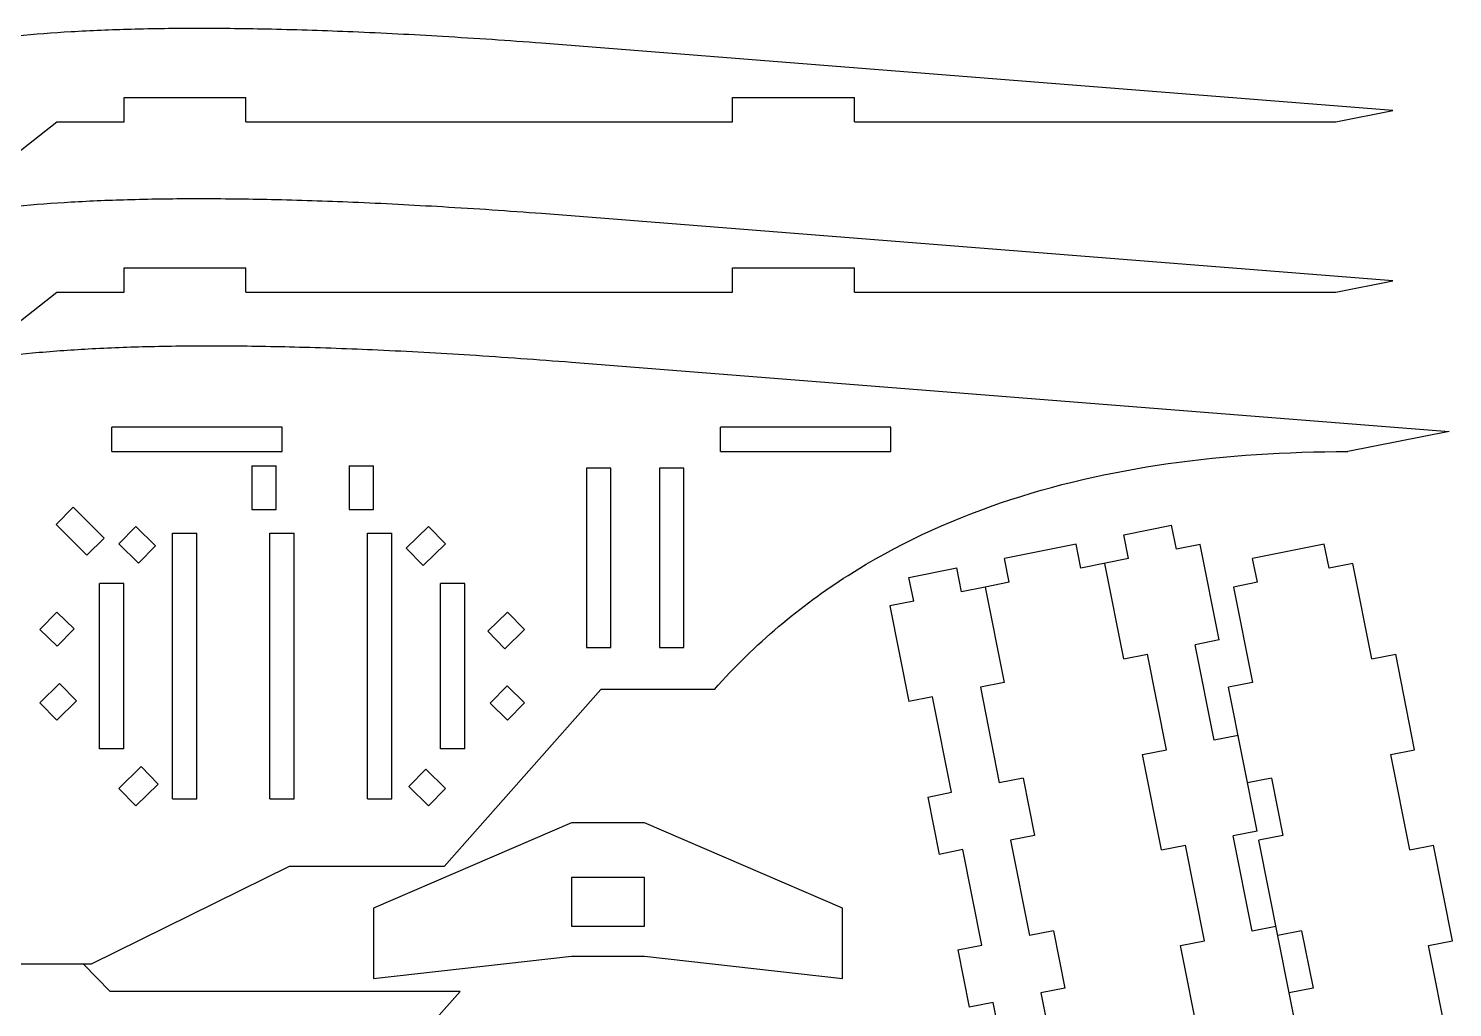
# Model space of a CAD drawing. Header units: inches. Extents: x -247 to 805, y -194 to 990.
# Drawn here: x 125 to 783, y 478 to 930 of the extents above; entities that cross this region are included whole.
import ezdxf

# ---------------------------------------------------------------- set-up
doc = ezdxf.new("R2010")
doc.units = ezdxf.units.IN
doc.header["$MEASUREMENT"] = 0
doc.layers.add('Capa 1', color=7, linetype='Continuous')

# ---------------------------------------------------------------- blocks, each defined once
blk = doc.blocks.new('block 360')
at = {"layer": 'Capa 1', "color": 7, "lineweight": 25, "true_color": 0xffffff}
blk.add_lwpolyline([(113.73, 868.04), (137.85, 887.01)], dxfattribs=at)
blk = doc.blocks.new('block 367')
at = {"layer": 'Capa 1', "color": 7, "lineweight": 25, "true_color": 0xffffff}
blk.add_lwpolyline([(113.73, 789.29), (137.85, 808.26)], dxfattribs=at)
blk = doc.blocks.new('block 381')
at = {"layer": 'Capa 1', "color": 7, "lineweight": 25, "true_color": 0xffffff}
blk.add_lwpolyline([(137.45, 700.92), (145.4, 708.87)], dxfattribs=at)
blk = doc.blocks.new('block 387')
at = {"layer": 'Capa 1', "color": 7, "lineweight": 25, "true_color": 0xffffff}
blk.add_lwpolyline([(174.33, 699.99), (166.46, 691.96)], dxfattribs=at)
blk = doc.blocks.new('block 388')
at = {"layer": 'Capa 1', "color": 7, "lineweight": 25, "true_color": 0xffffff}
blk.add_lwpolyline([(129.96, 652.42), (137.83, 660.45)], dxfattribs=at)
blk = doc.blocks.new('block 389')
at = {"layer": 'Capa 1', "color": 7, "lineweight": 25, "true_color": 0xffffff}
blk.add_lwpolyline([(145.8, 652.65), (137.92, 644.62)], dxfattribs=at)
blk = doc.blocks.new('block 390')
at = {"layer": 'Capa 1', "color": 7, "lineweight": 25, "true_color": 0xffffff}
blk.add_lwpolyline([(175.56, 683.04), (183.43, 691.08)], dxfattribs=at)
blk = doc.blocks.new('block 391')
at = {"layer": 'Capa 1', "color": 7, "lineweight": 25, "true_color": 0xffffff}
blk.add_lwpolyline([(151.72, 686.65), (159.67, 694.6)], dxfattribs=at)
blk = doc.blocks.new('block 392')
at = {"layer": 'Capa 1', "color": 7, "lineweight": 25, "true_color": 0xffffff}
blk.add_lwpolyline([(157.55, 597.29), (157.55, 673.63)], dxfattribs=at)
blk = doc.blocks.new('block 393')
at = {"layer": 'Capa 1', "color": 7, "lineweight": 25, "true_color": 0xffffff}
blk.add_lwpolyline([(168.8, 597.29), (168.8, 673.63)], dxfattribs=at)
blk = doc.blocks.new('block 394')
at = {"layer": 'Capa 1', "color": 7, "lineweight": 25, "true_color": 0xffffff}
blk.add_lwpolyline([(139.06, 627.43), (129.96, 618.51)], dxfattribs=at)
blk = doc.blocks.new('block 395')
at = {"layer": 'Capa 1', "color": 7, "lineweight": 25, "true_color": 0xffffff}
blk.add_lwpolyline([(137.83, 610.47), (146.93, 619.39)], dxfattribs=at)
blk = doc.blocks.new('block 396')
at = {"layer": 'Capa 1', "color": 7, "lineweight": 25, "true_color": 0xffffff}
blk.add_lwpolyline([(162.41, 485.15), (150.17, 497.78)], dxfattribs=at)
blk = doc.blocks.new('block 398')
at = {"layer": 'Capa 1', "color": 7, "lineweight": 25, "true_color": 0xffffff}
blk.add_lwpolyline([(191.3, 574.08), (191.3, 696.84)], dxfattribs=at)
blk = doc.blocks.new('block 399')
at = {"layer": 'Capa 1', "color": 7, "lineweight": 25, "true_color": 0xffffff}
blk.add_lwpolyline([(202.55, 574.08), (202.55, 696.84)], dxfattribs=at)
blk = doc.blocks.new('block 400')
at = {"layer": 'Capa 1', "color": 7, "lineweight": 25, "true_color": 0xffffff}
blk.add_lwpolyline([(166.46, 578.97), (176.7, 589)], dxfattribs=at)
blk = doc.blocks.new('block 401')
at = {"layer": 'Capa 1', "color": 7, "lineweight": 25, "true_color": 0xffffff}
blk.add_lwpolyline([(184.57, 580.96), (174.33, 570.93)], dxfattribs=at)
blk = doc.blocks.new('block 402')
at = {"layer": 'Capa 1', "color": 7, "lineweight": 25, "true_color": 0xffffff}
blk.add_lwpolyline([(299.29, 689.97), (309.53, 699.99)], dxfattribs=at)
blk = doc.blocks.new('block 405')
at = {"layer": 'Capa 1', "color": 7, "lineweight": 25, "true_color": 0xffffff}
blk.add_lwpolyline([(227.89, 728.05), (227.89, 707.86)], dxfattribs=at)
blk = doc.blocks.new('block 406')
at = {"layer": 'Capa 1', "color": 7, "lineweight": 25, "true_color": 0xffffff}
blk.add_lwpolyline([(236.3, 574.08), (236.3, 696.84)], dxfattribs=at)
blk = doc.blocks.new('block 407')
at = {"layer": 'Capa 1', "color": 7, "lineweight": 25, "true_color": 0xffffff}
blk.add_lwpolyline([(239.14, 707.86), (239.14, 728.05)], dxfattribs=at)
blk = doc.blocks.new('block 408')
at = {"layer": 'Capa 1', "color": 7, "lineweight": 25, "true_color": 0xffffff}
blk.add_lwpolyline([(247.55, 574.08), (247.55, 696.84)], dxfattribs=at)
blk = doc.blocks.new('block 409')
at = {"layer": 'Capa 1', "color": 7, "lineweight": 25, "true_color": 0xffffff}
blk.add_lwpolyline([(317.4, 691.96), (307.16, 681.93)], dxfattribs=at)
blk = doc.blocks.new('block 410')
at = {"layer": 'Capa 1', "color": 7, "lineweight": 25, "true_color": 0xffffff}
blk.add_lwpolyline([(174.33, 570.93), (166.46, 578.97)], dxfattribs=at)
blk = doc.blocks.new('block 411')
at = {"layer": 'Capa 1', "color": 7, "lineweight": 25, "true_color": 0xffffff}
blk.add_lwpolyline([(129.96, 618.51), (137.83, 610.47)], dxfattribs=at)
blk = doc.blocks.new('block 412')
at = {"layer": 'Capa 1', "color": 7, "lineweight": 25, "true_color": 0xffffff}
blk.add_lwpolyline([(146.93, 619.39), (139.06, 627.43)], dxfattribs=at)
blk = doc.blocks.new('block 413')
at = {"layer": 'Capa 1', "color": 7, "lineweight": 25, "true_color": 0xffffff}
blk.add_lwpolyline([(176.7, 589), (184.57, 580.96)], dxfattribs=at)
blk = doc.blocks.new('block 416')
at = {"layer": 'Capa 1', "color": 7, "lineweight": 25, "true_color": 0xffffff}
blk.add_lwpolyline([(272.89, 728.05), (272.89, 707.86)], dxfattribs=at)
blk = doc.blocks.new('block 417')
at = {"layer": 'Capa 1', "color": 7, "lineweight": 25, "true_color": 0xffffff}
blk.add_lwpolyline([(281.3, 574.08), (281.3, 696.84)], dxfattribs=at)
blk = doc.blocks.new('block 418')
at = {"layer": 'Capa 1', "color": 7, "lineweight": 25, "true_color": 0xffffff}
blk.add_lwpolyline([(284.1, 523.57), (284.1, 491.08)], dxfattribs=at)
blk = doc.blocks.new('block 419')
at = {"layer": 'Capa 1', "color": 7, "lineweight": 25, "true_color": 0xffffff}
blk.add_lwpolyline([(284.14, 707.86), (284.14, 728.05)], dxfattribs=at)
blk = doc.blocks.new('block 420')
at = {"layer": 'Capa 1', "color": 7, "lineweight": 25, "true_color": 0xffffff}
blk.add_lwpolyline([(292.55, 574.08), (292.55, 696.84)], dxfattribs=at)
blk = doc.blocks.new('block 421')
at = {"layer": 'Capa 1', "color": 7, "lineweight": 25, "true_color": 0xffffff}
blk.add_lwpolyline([(308.3, 587.89), (300.43, 579.85)], dxfattribs=at)
blk = doc.blocks.new('block 422')
at = {"layer": 'Capa 1', "color": 7, "lineweight": 25, "true_color": 0xffffff}
blk.add_lwpolyline([(338.06, 618.28), (345.93, 626.32)], dxfattribs=at)
blk = doc.blocks.new('block 423')
at = {"layer": 'Capa 1', "color": 7, "lineweight": 25, "true_color": 0xffffff}
blk.add_lwpolyline([(346.03, 660.45), (336.93, 651.54)], dxfattribs=at)
blk = doc.blocks.new('block 424')
at = {"layer": 'Capa 1', "color": 7, "lineweight": 25, "true_color": 0xffffff}
blk.add_lwpolyline([(344.8, 643.5), (353.9, 652.42)], dxfattribs=at)
blk = doc.blocks.new('block 425')
at = {"layer": 'Capa 1', "color": 7, "lineweight": 25, "true_color": 0xffffff}
blk.add_lwpolyline([(284.1, 491.08), (375.58, 501.36)], dxfattribs=at)
blk = doc.blocks.new('block 426')
at = {"layer": 'Capa 1', "color": 7, "lineweight": 25, "true_color": 0xffffff}
blk.add_lwpolyline([(324.14, 485.15), (162.41, 485.15)], dxfattribs=at)
blk = doc.blocks.new('block 427')
at = {"layer": 'Capa 1', "color": 7, "lineweight": 25, "true_color": 0xffffff}
blk.add_lwpolyline([(375.58, 501.36), (409.33, 501.36)], dxfattribs=at)
blk = doc.blocks.new('block 428')
at = {"layer": 'Capa 1', "color": 7, "lineweight": 25, "true_color": 0xffffff}
blk.add_lwpolyline([(375.58, 515.31), (409.33, 515.31)], dxfattribs=at)
blk = doc.blocks.new('block 429')
at = {"layer": 'Capa 1', "color": 7, "lineweight": 25, "true_color": 0xffffff}
blk.add_lwpolyline([(409.33, 501.36), (500.82, 491.08)], dxfattribs=at)
blk = doc.blocks.new('block 430')
at = {"layer": 'Capa 1', "color": 7, "lineweight": 25, "true_color": 0xffffff}
blk.add_lwpolyline([(137.92, 644.62), (129.96, 652.42)], dxfattribs=at)
blk = doc.blocks.new('block 431')
at = {"layer": 'Capa 1', "color": 7, "lineweight": 25, "true_color": 0xffffff}
blk.add_lwpolyline([(137.83, 660.45), (145.8, 652.65)], dxfattribs=at)
blk = doc.blocks.new('block 432')
at = {"layer": 'Capa 1', "color": 7, "lineweight": 25, "true_color": 0xffffff}
blk.add_lwpolyline([(315.05, 597.29), (315.05, 673.63)], dxfattribs=at)
blk = doc.blocks.new('block 433')
at = {"layer": 'Capa 1', "color": 7, "lineweight": 25, "true_color": 0xffffff}
blk.add_lwpolyline([(326.3, 597.29), (326.3, 673.63)], dxfattribs=at)
blk = doc.blocks.new('block 434')
at = {"layer": 'Capa 1', "color": 7, "lineweight": 25, "true_color": 0xffffff}
blk.add_lwpolyline([(389.19, 624.62), (316.81, 542.78)], dxfattribs=at)
blk = doc.blocks.new('block 436')
at = {"layer": 'Capa 1', "color": 7, "lineweight": 25, "true_color": 0xffffff}
blk.add_lwpolyline([(353.9, 618.51), (346.03, 610.47)], dxfattribs=at)
blk = doc.blocks.new('block 437')
at = {"layer": 'Capa 1', "color": 7, "lineweight": 25, "true_color": 0xffffff}
blk.add_lwpolyline([(309.53, 570.93), (317.4, 578.97)], dxfattribs=at)
blk = doc.blocks.new('block 438')
at = {"layer": 'Capa 1', "color": 7, "lineweight": 25, "true_color": 0xffffff}
blk.add_lwpolyline([(245.17, 542.78), (153.64, 497.78)], dxfattribs=at)
blk = doc.blocks.new('block 439')
at = {"layer": 'Capa 1', "color": 7, "lineweight": 25, "true_color": 0xffffff}
blk.add_lwpolyline([(409.33, 537.81), (375.58, 537.81)], dxfattribs=at)
blk = doc.blocks.new('block 440')
at = {"layer": 'Capa 1', "color": 7, "lineweight": 25, "true_color": 0xffffff}
blk.add_lwpolyline([(316.81, 542.78), (245.17, 542.78)], dxfattribs=at)
blk = doc.blocks.new('block 441')
at = {"layer": 'Capa 1', "color": 7, "lineweight": 25, "true_color": 0xffffff}
blk.add_lwpolyline([(166.46, 691.96), (175.56, 683.04)], dxfattribs=at)
blk = doc.blocks.new('block 442')
at = {"layer": 'Capa 1', "color": 7, "lineweight": 25, "true_color": 0xffffff}
blk.add_lwpolyline([(183.43, 691.08), (174.33, 699.99)], dxfattribs=at)
blk = doc.blocks.new('block 443')
at = {"layer": 'Capa 1', "color": 7, "lineweight": 25, "true_color": 0xffffff}
blk.add_lwpolyline([(300.43, 579.85), (309.53, 570.93)], dxfattribs=at)
blk = doc.blocks.new('block 444')
at = {"layer": 'Capa 1', "color": 7, "lineweight": 25, "true_color": 0xffffff}
blk.add_lwpolyline([(137.45, 700.92), (151.72, 686.65)], dxfattribs=at)
blk = doc.blocks.new('block 445')
at = {"layer": 'Capa 1', "color": 7, "lineweight": 25, "true_color": 0xffffff}
blk.add_lwpolyline([(159.67, 694.6), (145.4, 708.87)], dxfattribs=at)
blk = doc.blocks.new('block 446')
at = {"layer": 'Capa 1', "color": 7, "lineweight": 25, "true_color": 0xffffff}
blk.add_lwpolyline([(375.58, 537.81), (375.58, 515.31)], dxfattribs=at)
blk = doc.blocks.new('block 447')
at = {"layer": 'Capa 1', "color": 7, "lineweight": 25, "true_color": 0xffffff}
blk.add_lwpolyline([(287.52, 443.75), (324.14, 485.15)], dxfattribs=at)
blk = doc.blocks.new('block 448')
at = {"layer": 'Capa 1', "color": 7, "lineweight": 25, "true_color": 0xffffff}
blk.add_lwpolyline([(375.58, 563.01), (284.1, 523.57)], dxfattribs=at)
blk = doc.blocks.new('block 449')
at = {"layer": 'Capa 1', "color": 7, "lineweight": 25, "true_color": 0xffffff}
blk.add_lwpolyline([(409.33, 563.01), (375.58, 563.01)], dxfattribs=at)
blk = doc.blocks.new('block 450')
at = {"layer": 'Capa 1', "color": 7, "lineweight": 25, "true_color": 0xffffff}
blk.add_lwpolyline([(191.3, 574.08), (202.55, 574.08)], dxfattribs=at)
blk = doc.blocks.new('block 451')
at = {"layer": 'Capa 1', "color": 7, "lineweight": 25, "true_color": 0xffffff}
blk.add_lwpolyline([(236.3, 574.08), (247.55, 574.08)], dxfattribs=at)
blk = doc.blocks.new('block 452')
at = {"layer": 'Capa 1', "color": 7, "lineweight": 25, "true_color": 0xffffff}
blk.add_lwpolyline([(281.3, 574.08), (292.55, 574.08)], dxfattribs=at)
blk = doc.blocks.new('block 453')
at = {"layer": 'Capa 1', "color": 7, "lineweight": 25, "true_color": 0xffffff}
blk.add_lwpolyline([(500.82, 523.57), (409.33, 563.01)], dxfattribs=at)
blk = doc.blocks.new('block 454')
at = {"layer": 'Capa 1', "color": 7, "lineweight": 25, "true_color": 0xffffff}
blk.add_lwpolyline([(317.4, 578.97), (308.3, 587.89)], dxfattribs=at)
blk = doc.blocks.new('block 455')
at = {"layer": 'Capa 1', "color": 7, "lineweight": 25, "true_color": 0xffffff}
blk.add_lwpolyline([(382.55, 726.95), (382.55, 644.1)], dxfattribs=at)
blk = doc.blocks.new('block 456')
at = {"layer": 'Capa 1', "color": 7, "lineweight": 25, "true_color": 0xffffff}
blk.add_lwpolyline([(393.8, 644.1), (393.8, 726.95)], dxfattribs=at)
blk = doc.blocks.new('block 457')
at = {"layer": 'Capa 1', "color": 7, "lineweight": 25, "true_color": 0xffffff}
blk.add_lwpolyline([(409.33, 515.31), (409.33, 537.81)], dxfattribs=at)
blk = doc.blocks.new('block 458')
at = {"layer": 'Capa 1', "color": 7, "lineweight": 25, "true_color": 0xffffff}
blk.add_lwpolyline([(416.3, 726.95), (416.3, 644.1)], dxfattribs=at)
blk = doc.blocks.new('block 459')
at = {"layer": 'Capa 1', "color": 7, "lineweight": 25, "true_color": 0xffffff}
blk.add_lwpolyline([(326.3, 597.29), (315.05, 597.29)], dxfattribs=at)
blk = doc.blocks.new('block 460')
at = {"layer": 'Capa 1', "color": 7, "lineweight": 25, "true_color": 0xffffff}
blk.add_lwpolyline([(168.8, 597.29), (157.55, 597.29)], dxfattribs=at)
blk = doc.blocks.new('block 462')
at = {"layer": 'Capa 1', "color": 7, "lineweight": 25, "true_color": 0xffffff}
blk.add_lwpolyline([(441.66, 624.62), (389.19, 624.62)], dxfattribs=at)
blk = doc.blocks.new('block 463')
at = {"layer": 'Capa 1', "color": 7, "lineweight": 25, "true_color": 0xffffff}
blk.add_lwpolyline([(346.03, 610.47), (338.06, 618.28)], dxfattribs=at)
blk = doc.blocks.new('block 464')
at = {"layer": 'Capa 1', "color": 7, "lineweight": 25, "true_color": 0xffffff}
blk.add_lwpolyline([(345.93, 626.32), (353.9, 618.51)], dxfattribs=at)
blk = doc.blocks.new('block 465')
at = {"layer": 'Capa 1', "color": 7, "lineweight": 25, "true_color": 0xffffff}
blk.add_lwpolyline([(307.16, 681.93), (299.29, 689.97)], dxfattribs=at)
blk = doc.blocks.new('block 466')
at = {"layer": 'Capa 1', "color": 7, "lineweight": 25, "true_color": 0xffffff}
blk.add_lwpolyline([(336.93, 651.54), (344.8, 643.5)], dxfattribs=at)
blk = doc.blocks.new('block 467')
at = {"layer": 'Capa 1', "color": 7, "lineweight": 25, "true_color": 0xffffff}
blk.add_lwpolyline([(427.55, 644.1), (427.55, 726.95)], dxfattribs=at)
blk = doc.blocks.new('block 468')
at = {"layer": 'Capa 1', "color": 7, "lineweight": 25, "true_color": 0xffffff}
blk.add_lwpolyline([(781.28, 743.87), (734.41, 734.6)], dxfattribs=at)
blk = doc.blocks.new('block 469')
at = {"layer": 'Capa 1', "color": 7, "lineweight": 25, "true_color": 0xffffff}
blk.add_lwpolyline([(382.55, 644.1), (393.8, 644.1)], dxfattribs=at)
blk = doc.blocks.new('block 470')
at = {"layer": 'Capa 1', "color": 7, "lineweight": 25, "true_color": 0xffffff}
blk.add_lwpolyline([(416.3, 644.1), (427.55, 644.1)], dxfattribs=at)
blk = doc.blocks.new('block 474')
at = {"layer": 'Capa 1', "color": 7, "lineweight": 25, "true_color": 0xffffff}
blk.add_lwpolyline([(326.3, 673.63), (315.05, 673.63)], dxfattribs=at)
blk = doc.blocks.new('block 475')
at = {"layer": 'Capa 1', "color": 7, "lineweight": 25, "true_color": 0xffffff}
blk.add_lwpolyline([(168.8, 673.63), (157.55, 673.63)], dxfattribs=at)
blk = doc.blocks.new('block 480')
at = {"layer": 'Capa 1', "color": 7, "lineweight": 25, "true_color": 0xffffff}
blk.add_lwpolyline([(353.9, 652.42), (346.03, 660.45)], dxfattribs=at)
blk = doc.blocks.new('block 481')
at = {"layer": 'Capa 1', "color": 7, "lineweight": 25, "true_color": 0xffffff}
blk.add_lwpolyline([(309.53, 699.99), (317.4, 691.96)], dxfattribs=at)
blk = doc.blocks.new('block 486')
at = {"layer": 'Capa 1', "color": 7, "lineweight": 25, "true_color": 0xffffff}
blk.add_lwpolyline([(191.3, 696.84), (202.55, 696.84)], dxfattribs=at)
blk = doc.blocks.new('block 487')
at = {"layer": 'Capa 1', "color": 7, "lineweight": 25, "true_color": 0xffffff}
blk.add_lwpolyline([(236.3, 696.84), (247.55, 696.84)], dxfattribs=at)
blk = doc.blocks.new('block 488')
at = {"layer": 'Capa 1', "color": 7, "lineweight": 25, "true_color": 0xffffff}
blk.add_lwpolyline([(281.3, 696.84), (292.55, 696.84)], dxfattribs=at)
blk = doc.blocks.new('block 491')
at = {"layer": 'Capa 1', "color": 7, "lineweight": 25, "true_color": 0xffffff}
blk.add_lwpolyline([(227.89, 707.86), (239.14, 707.86)], dxfattribs=at)
blk = doc.blocks.new('block 492')
at = {"layer": 'Capa 1', "color": 7, "lineweight": 25, "true_color": 0xffffff}
blk.add_lwpolyline([(272.89, 707.86), (284.14, 707.86)], dxfattribs=at)
blk = doc.blocks.new('block 493')
at = {"layer": 'Capa 1', "color": 7, "lineweight": 25, "true_color": 0xffffff}
blk.add_lwpolyline([(500.82, 491.08), (500.82, 523.57)], dxfattribs=at)
blk = doc.blocks.new('block 494')
at = {"layer": 'Capa 1', "color": 7, "lineweight": 25, "true_color": 0xffffff}
blk.add_lwpolyline([(728.79, 808.26), (755.11, 813.46)], dxfattribs=at)
blk = doc.blocks.new('block 497')
at = {"layer": 'Capa 1', "color": 7, "lineweight": 25, "true_color": 0xffffff}
blk.add_lwpolyline([(427.55, 726.95), (416.3, 726.95)], dxfattribs=at)
blk = doc.blocks.new('block 498')
at = {"layer": 'Capa 1', "color": 7, "lineweight": 25, "true_color": 0xffffff}
blk.add_lwpolyline([(393.8, 726.95), (382.55, 726.95)], dxfattribs=at)
blk = doc.blocks.new('block 501')
at = {"layer": 'Capa 1', "color": 7, "lineweight": 25, "true_color": 0xffffff}
blk.add_lwpolyline([(227.89, 728.05), (239.14, 728.05)], dxfattribs=at)
blk = doc.blocks.new('block 502')
at = {"layer": 'Capa 1', "color": 7, "lineweight": 25, "true_color": 0xffffff}
blk.add_lwpolyline([(272.89, 728.05), (284.14, 728.05)], dxfattribs=at)
blk = doc.blocks.new('block 505')
at = {"layer": 'Capa 1', "color": 7, "lineweight": 25, "true_color": 0xffffff}
blk.add_lwpolyline([(375.62, 775.91), (781.28, 743.87)], dxfattribs=at)
blk = doc.blocks.new('block 506')
at = {"layer": 'Capa 1', "color": 7, "lineweight": 25, "true_color": 0xffffff}
blk.add_lwpolyline([(728.79, 887.01), (755.11, 892.21)], dxfattribs=at)
blk = doc.blocks.new('block 511')
at = {"layer": 'Capa 1', "color": 7, "lineweight": 25, "true_color": 0xffffff}
blk.add_lwpolyline([(755.11, 813.46), (361.8, 844.53)], dxfattribs=at)
blk = doc.blocks.new('block 514')
at = {"layer": 'Capa 1', "color": 7, "lineweight": 25, "true_color": 0xffffff}
blk.add_lwpolyline([(755.11, 892.21), (361.8, 923.28)], dxfattribs=at)
blk = doc.blocks.new('block 573')
at = {"layer": 'Capa 1', "color": 7, "lineweight": 25, "true_color": 0xffffff}
blk.add_lwpolyline([(564.59, 625.66), (573.33, 581.52)], dxfattribs=at)
blk = doc.blocks.new('block 574')
at = {"layer": 'Capa 1', "color": 7, "lineweight": 25, "true_color": 0xffffff}
blk.add_lwpolyline([(578.58, 555.03), (587.33, 510.89)], dxfattribs=at)
blk = doc.blocks.new('block 575')
at = {"layer": 'Capa 1', "color": 7, "lineweight": 25, "true_color": 0xffffff}
blk.add_lwpolyline([(592.58, 484.41), (601.33, 440.26)], dxfattribs=at)
blk = doc.blocks.new('block 591')
at = {"layer": 'Capa 1', "color": 7, "lineweight": 25, "true_color": 0xffffff}
blk.add_lwpolyline([(566.87, 671.99), (575.62, 627.85)], dxfattribs=at)
blk = doc.blocks.new('block 592')
at = {"layer": 'Capa 1', "color": 7, "lineweight": 25, "true_color": 0xffffff}
blk.add_lwpolyline([(584.37, 583.7), (589.62, 557.22)], dxfattribs=at)
blk = doc.blocks.new('block 593')
at = {"layer": 'Capa 1', "color": 7, "lineweight": 25, "true_color": 0xffffff}
blk.add_lwpolyline([(598.37, 513.08), (603.62, 486.59)], dxfattribs=at)
blk = doc.blocks.new('block 595')
at = {"layer": 'Capa 1', "color": 7, "lineweight": 25, "true_color": 0xffffff}
blk.add_lwpolyline([(577.91, 674.17), (575.72, 685.21)], dxfattribs=at)
blk = doc.blocks.new('block 619')
at = {"layer": 'Capa 1', "color": 7, "lineweight": 25, "true_color": 0xffffff}
blk.add_lwpolyline([(611.01, 680.74), (608.83, 691.77)], dxfattribs=at)
blk = doc.blocks.new('block 621')
at = {"layer": 'Capa 1', "color": 7, "lineweight": 25, "true_color": 0xffffff}
blk.add_lwpolyline([(665.79, 462.22), (657.04, 506.36)], dxfattribs=at)
blk = doc.blocks.new('block 622')
at = {"layer": 'Capa 1', "color": 7, "lineweight": 25, "true_color": 0xffffff}
blk.add_lwpolyline([(648.29, 550.5), (639.55, 594.64)], dxfattribs=at)
blk = doc.blocks.new('block 623')
at = {"layer": 'Capa 1', "color": 7, "lineweight": 25, "true_color": 0xffffff}
blk.add_lwpolyline([(630.8, 638.78), (622.05, 682.92)], dxfattribs=at)
blk = doc.blocks.new('block 634')
at = {"layer": 'Capa 1', "color": 7, "lineweight": 25, "true_color": 0xffffff}
blk.add_lwpolyline([(668.08, 508.54), (659.33, 552.69)], dxfattribs=at)
blk = doc.blocks.new('block 635')
at = {"layer": 'Capa 1', "color": 7, "lineweight": 25, "true_color": 0xffffff}
blk.add_lwpolyline([(650.58, 596.83), (641.83, 640.97)], dxfattribs=at)
blk = doc.blocks.new('block 636')
at = {"layer": 'Capa 1', "color": 7, "lineweight": 25, "true_color": 0xffffff}
blk.add_lwpolyline([(633.08, 685.11), (630.9, 696.14)], dxfattribs=at)
blk = doc.blocks.new('block 651')
at = {"layer": 'Capa 1', "color": 7, "lineweight": 25, "true_color": 0xffffff}
blk.add_lwpolyline([(690.15, 512.92), (681.4, 557.06)], dxfattribs=at)
blk = doc.blocks.new('block 652')
at = {"layer": 'Capa 1', "color": 7, "lineweight": 25, "true_color": 0xffffff}
blk.add_lwpolyline([(672.65, 601.2), (663.9, 645.34)], dxfattribs=at)
blk = doc.blocks.new('block 653')
at = {"layer": 'Capa 1', "color": 7, "lineweight": 25, "true_color": 0xffffff}
blk.add_lwpolyline([(655.16, 689.48), (652.97, 700.52)], dxfattribs=at)
blk = doc.blocks.new('block 655')
at = {"layer": 'Capa 1', "color": 7, "lineweight": 25, "true_color": 0xffffff}
blk.add_lwpolyline([(716.02, 440.26), (693.27, 555.03)], dxfattribs=at)
blk = doc.blocks.new('block 656')
at = {"layer": 'Capa 1', "color": 7, "lineweight": 25, "true_color": 0xffffff}
blk.add_lwpolyline([(692.44, 559.25), (679.27, 625.66)], dxfattribs=at)
blk = doc.blocks.new('block 657')
at = {"layer": 'Capa 1', "color": 7, "lineweight": 25, "true_color": 0xffffff}
blk.add_lwpolyline([(674.94, 647.53), (666.19, 691.67)], dxfattribs=at)
blk = doc.blocks.new('block 667')
at = {"layer": 'Capa 1', "color": 7, "lineweight": 25, "true_color": 0xffffff}
blk.add_lwpolyline([(718.3, 486.59), (707.27, 484.41)], dxfattribs=at)
blk = doc.blocks.new('block 668')
at = {"layer": 'Capa 1', "color": 7, "lineweight": 25, "true_color": 0xffffff}
blk.add_lwpolyline([(771.73, 506.36), (782.77, 508.54)], dxfattribs=at)
blk = doc.blocks.new('block 669')
at = {"layer": 'Capa 1', "color": 7, "lineweight": 25, "true_color": 0xffffff}
blk.add_lwpolyline([(681.56, 671.99), (690.31, 627.85)], dxfattribs=at)
blk = doc.blocks.new('block 670')
at = {"layer": 'Capa 1', "color": 7, "lineweight": 25, "true_color": 0xffffff}
blk.add_lwpolyline([(699.06, 583.7), (704.31, 557.22)], dxfattribs=at)
blk = doc.blocks.new('block 671')
at = {"layer": 'Capa 1', "color": 7, "lineweight": 25, "true_color": 0xffffff}
blk.add_lwpolyline([(713.05, 513.08), (718.3, 486.59)], dxfattribs=at)
blk = doc.blocks.new('block 673')
at = {"layer": 'Capa 1', "color": 7, "lineweight": 25, "true_color": 0xffffff}
blk.add_lwpolyline([(692.6, 674.17), (690.41, 685.21)], dxfattribs=at)
blk = doc.blocks.new('block 674')
at = {"layer": 'Capa 1', "color": 7, "lineweight": 25, "true_color": 0xffffff}
blk.add_lwpolyline([(603.62, 486.59), (592.58, 484.41)], dxfattribs=at)
blk = doc.blocks.new('block 675')
at = {"layer": 'Capa 1', "color": 7, "lineweight": 25, "true_color": 0xffffff}
blk.add_lwpolyline([(713.05, 513.08), (702.02, 510.89)], dxfattribs=at)
blk = doc.blocks.new('block 676')
at = {"layer": 'Capa 1', "color": 7, "lineweight": 25, "true_color": 0xffffff}
blk.add_lwpolyline([(701.18, 515.1), (690.15, 512.92)], dxfattribs=at)
blk = doc.blocks.new('block 677')
at = {"layer": 'Capa 1', "color": 7, "lineweight": 25, "true_color": 0xffffff}
blk.add_lwpolyline([(657.04, 506.36), (668.08, 508.54)], dxfattribs=at)
blk = doc.blocks.new('block 683')
at = {"layer": 'Capa 1', "color": 7, "lineweight": 25, "true_color": 0xffffff}
blk.add_lwpolyline([(598.37, 513.08), (587.33, 510.89)], dxfattribs=at)
blk = doc.blocks.new('block 684')
at = {"layer": 'Capa 1', "color": 7, "lineweight": 25, "true_color": 0xffffff}
blk.add_lwpolyline([(762.98, 550.5), (774.02, 552.69)], dxfattribs=at)
blk = doc.blocks.new('block 685')
at = {"layer": 'Capa 1', "color": 7, "lineweight": 25, "true_color": 0xffffff}
blk.add_lwpolyline([(725.7, 680.74), (723.52, 691.77)], dxfattribs=at)
blk = doc.blocks.new('block 687')
at = {"layer": 'Capa 1', "color": 7, "lineweight": 25, "true_color": 0xffffff}
blk.add_lwpolyline([(780.48, 462.22), (771.73, 506.36)], dxfattribs=at)
blk = doc.blocks.new('block 688')
at = {"layer": 'Capa 1', "color": 7, "lineweight": 25, "true_color": 0xffffff}
blk.add_lwpolyline([(762.98, 550.5), (754.23, 594.64)], dxfattribs=at)
blk = doc.blocks.new('block 689')
at = {"layer": 'Capa 1', "color": 7, "lineweight": 25, "true_color": 0xffffff}
blk.add_lwpolyline([(745.49, 638.78), (736.74, 682.92)], dxfattribs=at)
blk = doc.blocks.new('block 694')
at = {"layer": 'Capa 1', "color": 7, "lineweight": 25, "true_color": 0xffffff}
blk.add_lwpolyline([(704.31, 557.22), (693.27, 555.03)], dxfattribs=at)
blk = doc.blocks.new('block 695')
at = {"layer": 'Capa 1', "color": 7, "lineweight": 25, "true_color": 0xffffff}
blk.add_lwpolyline([(692.44, 559.25), (681.4, 557.06)], dxfattribs=at)
blk = doc.blocks.new('block 696')
at = {"layer": 'Capa 1', "color": 7, "lineweight": 25, "true_color": 0xffffff}
blk.add_lwpolyline([(648.29, 550.5), (659.33, 552.69)], dxfattribs=at)
blk = doc.blocks.new('block 698')
at = {"layer": 'Capa 1', "color": 7, "lineweight": 25, "true_color": 0xffffff}
blk.add_lwpolyline([(782.77, 508.54), (774.02, 552.69)], dxfattribs=at)
blk = doc.blocks.new('block 699')
at = {"layer": 'Capa 1', "color": 7, "lineweight": 25, "true_color": 0xffffff}
blk.add_lwpolyline([(765.27, 596.83), (756.52, 640.97)], dxfattribs=at)
blk = doc.blocks.new('block 700')
at = {"layer": 'Capa 1', "color": 7, "lineweight": 25, "true_color": 0xffffff}
blk.add_lwpolyline([(589.62, 557.22), (578.58, 555.03)], dxfattribs=at)
blk = doc.blocks.new('block 701')
at = {"layer": 'Capa 1', "color": 7, "lineweight": 25, "true_color": 0xffffff}
blk.add_lwpolyline([(699.06, 583.7), (688.02, 581.52)], dxfattribs=at)
blk = doc.blocks.new('block 702')
at = {"layer": 'Capa 1', "color": 7, "lineweight": 25, "true_color": 0xffffff}
blk.add_lwpolyline([(754.23, 594.64), (765.27, 596.83)], dxfattribs=at)
blk = doc.blocks.new('block 703')
at = {"layer": 'Capa 1', "color": 7, "lineweight": 25, "true_color": 0xffffff}
blk.add_lwpolyline([(683.69, 603.39), (672.65, 601.2)], dxfattribs=at)
blk = doc.blocks.new('block 704')
at = {"layer": 'Capa 1', "color": 7, "lineweight": 25, "true_color": 0xffffff}
blk.add_lwpolyline([(584.37, 583.7), (573.33, 581.52)], dxfattribs=at)
blk = doc.blocks.new('block 705')
at = {"layer": 'Capa 1', "color": 7, "lineweight": 25, "true_color": 0xffffff}
blk.add_lwpolyline([(639.55, 594.64), (650.58, 596.83)], dxfattribs=at)
blk = doc.blocks.new('block 706')
at = {"layer": 'Capa 1', "color": 7, "lineweight": 25, "true_color": 0xffffff}
blk.add_lwpolyline([(690.31, 627.85), (679.27, 625.66)], dxfattribs=at)
blk = doc.blocks.new('block 707')
at = {"layer": 'Capa 1', "color": 7, "lineweight": 25, "true_color": 0xffffff}
blk.add_lwpolyline([(745.49, 638.78), (756.52, 640.97)], dxfattribs=at)
blk = doc.blocks.new('block 708')
at = {"layer": 'Capa 1', "color": 7, "lineweight": 25, "true_color": 0xffffff}
blk.add_lwpolyline([(674.94, 647.53), (663.9, 645.34)], dxfattribs=at)
blk = doc.blocks.new('block 709')
at = {"layer": 'Capa 1', "color": 7, "lineweight": 25, "true_color": 0xffffff}
blk.add_lwpolyline([(575.62, 627.85), (564.59, 625.66)], dxfattribs=at)
blk = doc.blocks.new('block 710')
at = {"layer": 'Capa 1', "color": 7, "lineweight": 25, "true_color": 0xffffff}
blk.add_lwpolyline([(630.8, 638.78), (641.83, 640.97)], dxfattribs=at)
blk = doc.blocks.new('block 711')
at = {"layer": 'Capa 1', "color": 7, "lineweight": 25, "true_color": 0xffffff}
blk.add_lwpolyline([(736.74, 682.92), (725.7, 680.74)], dxfattribs=at)
blk = doc.blocks.new('block 712')
at = {"layer": 'Capa 1', "color": 7, "lineweight": 25, "true_color": 0xffffff}
blk.add_lwpolyline([(692.6, 674.17), (681.56, 671.99)], dxfattribs=at)
blk = doc.blocks.new('block 713')
at = {"layer": 'Capa 1', "color": 7, "lineweight": 25, "true_color": 0xffffff}
blk.add_lwpolyline([(723.52, 691.77), (690.41, 685.21)], dxfattribs=at)
blk = doc.blocks.new('block 714')
at = {"layer": 'Capa 1', "color": 7, "lineweight": 25, "true_color": 0xffffff}
blk.add_lwpolyline([(666.19, 691.67), (655.16, 689.48)], dxfattribs=at)
blk = doc.blocks.new('block 715')
at = {"layer": 'Capa 1', "color": 7, "lineweight": 25, "true_color": 0xffffff}
blk.add_lwpolyline([(633.08, 685.11), (611.01, 680.74)], dxfattribs=at)
blk = doc.blocks.new('block 716')
at = {"layer": 'Capa 1', "color": 7, "lineweight": 25, "true_color": 0xffffff}
blk.add_lwpolyline([(577.91, 674.17), (566.87, 671.99)], dxfattribs=at)
blk = doc.blocks.new('block 717')
at = {"layer": 'Capa 1', "color": 7, "lineweight": 25, "true_color": 0xffffff}
blk.add_lwpolyline([(608.83, 691.77), (575.72, 685.21)], dxfattribs=at)
blk = doc.blocks.new('block 718')
at = {"layer": 'Capa 1', "color": 7, "lineweight": 25, "true_color": 0xffffff}
blk.add_lwpolyline([(630.9, 696.14), (652.97, 700.52)], dxfattribs=at)
blk = doc.blocks.new('block 976')
at = {"layer": 'Capa 1', "color": 7, "lineweight": 25, "true_color": 0xffffff}
blk.add_open_spline([(361.8, 844.53), (346.57, 845.73), (331.32, 846.73), (316.07, 847.62), (302.25, 848.43), (288.42, 849.16), (274.59, 849.74), (262.06, 850.27), (249.52, 850.68), (236.99, 850.96), (225.63, 851.21), (214.28, 851.35), (202.93, 851.35), (192.66, 851.34), (182.4, 851.22), (172.14, 850.94), (162.87, 850.69), (153.6, 850.32), (144.35, 849.78), (135.99, 849.3), (127.64, 848.68), (119.32, 847.88), (111.81, 847.16), (104.32, 846.3), (96.87, 845.24), (90.15, 844.28), (83.47, 843.17), (76.85, 841.83), (70.89, 840.62), (64.98, 839.23), (59.18, 837.58), (53.95, 836.1), (48.81, 834.4), (43.85, 832.4), (39.33, 830.58), (34.97, 828.5), (30.92, 826.08)], degree=3, knots=[0, 0, 0, 0, 1, 1, 1, 2, 2, 2, 3, 3, 3, 4, 4, 4, 5, 5, 5, 6, 6, 6, 7, 7, 7, 8, 8, 8, 9, 9, 9, 10, 10, 10, 11, 11, 11, 12, 12, 12, 12], dxfattribs=at)
blk = doc.blocks.new('block 977')
at = {"layer": 'Capa 1', "color": 7, "lineweight": 25, "true_color": 0xffffff}
blk.add_open_spline([(361.8, 923.28), (346.57, 924.48), (331.32, 925.48), (316.07, 926.37), (302.25, 927.18), (288.42, 927.91), (274.59, 928.49), (262.06, 929.02), (249.52, 929.43), (236.99, 929.71), (225.63, 929.96), (214.28, 930.1), (202.93, 930.1), (192.66, 930.09), (182.4, 929.97), (172.14, 929.69), (162.87, 929.44), (153.6, 929.07), (144.35, 928.53), (135.99, 928.05), (127.64, 927.43), (119.32, 926.63), (111.81, 925.91), (104.32, 925.05), (96.87, 923.99), (90.15, 923.03), (83.47, 921.92), (76.85, 920.58), (70.89, 919.37), (64.98, 917.98), (59.18, 916.33), (53.95, 914.85), (48.81, 913.15), (43.85, 911.15), (39.33, 909.33), (34.97, 907.25), (30.92, 904.83)], degree=3, knots=[0, 0, 0, 0, 1, 1, 1, 2, 2, 2, 3, 3, 3, 4, 4, 4, 5, 5, 5, 6, 6, 6, 7, 7, 7, 8, 8, 8, 9, 9, 9, 10, 10, 10, 11, 11, 11, 12, 12, 12, 12], dxfattribs=at)
blk = doc.blocks.new('block 978')
at = {"layer": 'Capa 1', "color": 7, "lineweight": 25, "true_color": 0xffffff}
blk.add_open_spline([(33.61, 757.28), (38.09, 759.95), (42.82, 762.17), (47.66, 764.11), (52.98, 766.24), (58.43, 768.02), (63.94, 769.58), (70.04, 771.3), (76.23, 772.74), (82.45, 773.98), (89.35, 775.37), (96.29, 776.51), (103.26, 777.49), (110.98, 778.57), (118.73, 779.44), (126.49, 780.16), (135.08, 780.96), (143.69, 781.58), (152.31, 782.05), (161.84, 782.58), (171.38, 782.94), (180.92, 783.17), (191.48, 783.42), (202.03, 783.51), (212.58, 783.48), (224.24, 783.45), (235.9, 783.27), (247.56, 782.97), (260.43, 782.64), (273.3, 782.17), (286.16, 781.59), (300.35, 780.94), (314.54, 780.15), (328.72, 779.26), (344.36, 778.27), (359.99, 777.14), (375.62, 775.91)], degree=3, knots=[0, 0, 0, 0, 1, 1, 1, 2, 2, 2, 3, 3, 3, 4, 4, 4, 5, 5, 5, 6, 6, 6, 7, 7, 7, 8, 8, 8, 9, 9, 9, 10, 10, 10, 11, 11, 11, 12, 12, 12, 12], dxfattribs=at)
blk = doc.blocks.new('block 979')
at = {"layer": 'Capa 1', "color": 7, "lineweight": 25, "true_color": 0xffffff}
blk.add_open_spline([(441.66, 624.62), (460.56, 645.99), (481.3, 663.25), (503.47, 677.36), (525.64, 691.47), (549.23, 702.42), (573.95, 710.85), (598.68, 719.29), (624.55, 725.19), (651.35, 729.02), (678.15, 732.85), (705.88, 734.6), (734.41, 734.6)], degree=3, knots=[0, 0, 0, 0, 1, 1, 1, 2, 2, 2, 3, 3, 3, 4, 4, 4, 4], dxfattribs=at)
blk = doc.blocks.new('block 2')
at = {"layer": 'Capa 1'}
for name in ['block 977', 'block 514', 'block 506', 'block 360', 'block 976', 'block 511', 'block 494', 'block 367', 'block 978', 'block 505', 'block 468', 'block 979', 'block 405', 'block 501', 'block 407', 'block 416', 'block 502', 'block 419', 'block 455', 'block 498', 'block 456', 'block 458', 'block 497', 'block 467', 'block 381', 'block 445', 'block 491', 'block 492', 'block 444', 'block 387', 'block 442', 'block 402', 'block 481', 'block 718', 'block 653', 'block 391', 'block 441', 'block 390', 'block 398', 'block 486', 'block 399', 'block 406', 'block 487', 'block 408', 'block 417', 'block 488', 'block 420', 'block 409', 'block 717', 'block 619', 'block 636', 'block 714', 'block 657', 'block 713', 'block 685', 'block 465', 'block 595', 'block 715', 'block 673', 'block 623', 'block 711', 'block 689', 'block 392', 'block 475', 'block 393', 'block 432', 'block 474', 'block 433', 'block 716', 'block 591', 'block 712', 'block 669', 'block 388', 'block 431', 'block 423', 'block 480', 'block 430', 'block 389', 'block 466', 'block 424', 'block 708', 'block 652', 'block 469', 'block 470', 'block 710', 'block 635', 'block 707', 'block 699', 'block 394', 'block 412', 'block 422', 'block 464', 'block 709', 'block 573', 'block 706', 'block 656', 'block 395', 'block 434', 'block 462', 'block 411', 'block 463', 'block 436', 'block 703', 'block 460', 'block 459', 'block 705', 'block 622', 'block 702', 'block 688', 'block 400', 'block 413', 'block 421', 'block 454', 'block 401', 'block 443', 'block 704', 'block 592', 'block 701', 'block 670', 'block 410', 'block 450', 'block 451', 'block 452', 'block 437', 'block 448', 'block 449', 'block 453', 'block 700', 'block 574', 'block 695', 'block 651', 'block 694', 'block 655', 'block 696', 'block 634', 'block 684', 'block 698', 'block 438', 'block 440', 'block 439', 'block 446', 'block 457', 'block 418', 'block 493', 'block 428', 'block 676', 'block 683', 'block 593', 'block 677', 'block 675', 'block 671', 'block 668', 'block 425', 'block 427', 'block 429', 'block 621', 'block 687', 'block 396', 'block 426', 'block 447', 'block 674', 'block 575', 'block 667']:
    blk.add_blockref(name, (0, 0), dxfattribs=at)
blk = doc.blocks.new('block 1041')
at = {"layer": 'Capa 1', "color": 7, "lineweight": 25, "true_color": 0xffffff}
blk.add_lwpolyline([(163.22, 734.6), (163.22, 745.85)], dxfattribs=at)
blk = doc.blocks.new('block 1042')
at = {"layer": 'Capa 1', "color": 7, "lineweight": 25, "true_color": 0xffffff}
blk.add_lwpolyline([(168.86, 808.26), (168.86, 819.51)], dxfattribs=at)
blk = doc.blocks.new('block 1043')
at = {"layer": 'Capa 1', "color": 7, "lineweight": 25, "true_color": 0xffffff}
blk.add_lwpolyline([(168.86, 887.01), (168.86, 898.26)], dxfattribs=at)
blk = doc.blocks.new('block 1056')
at = {"layer": 'Capa 1', "color": 7, "lineweight": 25, "true_color": 0xffffff}
blk.add_lwpolyline([(225.11, 808.26), (225.11, 819.51)], dxfattribs=at)
blk = doc.blocks.new('block 1057')
at = {"layer": 'Capa 1', "color": 7, "lineweight": 25, "true_color": 0xffffff}
blk.add_lwpolyline([(225.11, 887.01), (225.11, 898.26)], dxfattribs=at)
blk = doc.blocks.new('block 1058')
at = {"layer": 'Capa 1', "color": 7, "lineweight": 25, "true_color": 0xffffff}
blk.add_lwpolyline([(241.97, 734.6), (241.97, 745.85)], dxfattribs=at)
blk = doc.blocks.new('block 1067')
at = {"layer": 'Capa 1', "color": 7, "lineweight": 25, "true_color": 0xffffff}
blk.add_lwpolyline([(153.64, 497.78), (67.55, 497.78)], dxfattribs=at)
blk = doc.blocks.new('block 1092')
at = {"layer": 'Capa 1', "color": 7, "lineweight": 25, "true_color": 0xffffff}
blk.add_lwpolyline([(444.47, 734.6), (444.47, 745.85)], dxfattribs=at)
blk = doc.blocks.new('block 1093')
at = {"layer": 'Capa 1', "color": 7, "lineweight": 25, "true_color": 0xffffff}
blk.add_lwpolyline([(450.11, 808.26), (450.11, 819.51)], dxfattribs=at)
blk = doc.blocks.new('block 1094')
at = {"layer": 'Capa 1', "color": 7, "lineweight": 25, "true_color": 0xffffff}
blk.add_lwpolyline([(450.11, 887.01), (450.11, 898.26)], dxfattribs=at)
blk = doc.blocks.new('block 1097')
at = {"layer": 'Capa 1', "color": 7, "lineweight": 25, "true_color": 0xffffff}
blk.add_lwpolyline([(506.36, 808.26), (506.36, 819.51)], dxfattribs=at)
blk = doc.blocks.new('block 1098')
at = {"layer": 'Capa 1', "color": 7, "lineweight": 25, "true_color": 0xffffff}
blk.add_lwpolyline([(506.36, 887.01), (506.36, 898.26)], dxfattribs=at)
blk = doc.blocks.new('block 1099')
at = {"layer": 'Capa 1', "color": 7, "lineweight": 25, "true_color": 0xffffff}
blk.add_lwpolyline([(523.22, 734.6), (523.22, 745.85)], dxfattribs=at)
blk = doc.blocks.new('block 1100')
at = {"layer": 'Capa 1', "color": 7, "lineweight": 25, "true_color": 0xffffff}
blk.add_lwpolyline([(163.22, 734.6), (241.97, 734.6)], dxfattribs=at)
blk = doc.blocks.new('block 1101')
at = {"layer": 'Capa 1', "color": 7, "lineweight": 25, "true_color": 0xffffff}
blk.add_lwpolyline([(444.47, 734.6), (523.22, 734.6)], dxfattribs=at)
blk = doc.blocks.new('block 1102')
at = {"layer": 'Capa 1', "color": 7, "lineweight": 25, "true_color": 0xffffff}
blk.add_lwpolyline([(523.22, 745.85), (444.47, 745.85)], dxfattribs=at)
blk = doc.blocks.new('block 1103')
at = {"layer": 'Capa 1', "color": 7, "lineweight": 25, "true_color": 0xffffff}
blk.add_lwpolyline([(241.97, 745.85), (163.22, 745.85)], dxfattribs=at)
blk = doc.blocks.new('block 1104')
at = {"layer": 'Capa 1', "color": 7, "lineweight": 25, "true_color": 0xffffff}
blk.add_lwpolyline([(137.85, 808.26), (168.86, 808.26)], dxfattribs=at)
blk = doc.blocks.new('block 1105')
at = {"layer": 'Capa 1', "color": 7, "lineweight": 25, "true_color": 0xffffff}
blk.add_lwpolyline([(225.11, 808.26), (450.11, 808.26)], dxfattribs=at)
blk = doc.blocks.new('block 1106')
at = {"layer": 'Capa 1', "color": 7, "lineweight": 25, "true_color": 0xffffff}
blk.add_lwpolyline([(506.36, 808.26), (728.79, 808.26)], dxfattribs=at)
blk = doc.blocks.new('block 1107')
at = {"layer": 'Capa 1', "color": 7, "lineweight": 25, "true_color": 0xffffff}
blk.add_lwpolyline([(168.86, 819.51), (225.11, 819.51)], dxfattribs=at)
blk = doc.blocks.new('block 1108')
at = {"layer": 'Capa 1', "color": 7, "lineweight": 25, "true_color": 0xffffff}
blk.add_lwpolyline([(450.11, 819.51), (506.36, 819.51)], dxfattribs=at)
blk = doc.blocks.new('block 1109')
at = {"layer": 'Capa 1', "color": 7, "lineweight": 25, "true_color": 0xffffff}
blk.add_lwpolyline([(137.85, 887.01), (168.86, 887.01)], dxfattribs=at)
blk = doc.blocks.new('block 1110')
at = {"layer": 'Capa 1', "color": 7, "lineweight": 25, "true_color": 0xffffff}
blk.add_lwpolyline([(225.11, 887.01), (450.11, 887.01)], dxfattribs=at)
blk = doc.blocks.new('block 1111')
at = {"layer": 'Capa 1', "color": 7, "lineweight": 25, "true_color": 0xffffff}
blk.add_lwpolyline([(506.36, 887.01), (728.79, 887.01)], dxfattribs=at)
blk = doc.blocks.new('block 1112')
at = {"layer": 'Capa 1', "color": 7, "lineweight": 25, "true_color": 0xffffff}
blk.add_lwpolyline([(168.86, 898.26), (225.11, 898.26)], dxfattribs=at)
blk = doc.blocks.new('block 1113')
at = {"layer": 'Capa 1', "color": 7, "lineweight": 25, "true_color": 0xffffff}
blk.add_lwpolyline([(450.11, 898.26), (506.36, 898.26)], dxfattribs=at)
blk = doc.blocks.new('block 1118')
at = {"layer": 'Capa 1', "color": 7, "lineweight": 25, "true_color": 0xffffff}
blk.add_lwpolyline([(522.73, 663.24), (531.48, 619.1)], dxfattribs=at)
blk = doc.blocks.new('block 1119')
at = {"layer": 'Capa 1', "color": 7, "lineweight": 25, "true_color": 0xffffff}
blk.add_lwpolyline([(540.23, 574.96), (545.48, 548.47)], dxfattribs=at)
blk = doc.blocks.new('block 1120')
at = {"layer": 'Capa 1', "color": 7, "lineweight": 25, "true_color": 0xffffff}
blk.add_lwpolyline([(554.23, 504.33), (559.47, 477.84)], dxfattribs=at)
blk = doc.blocks.new('block 1122')
at = {"layer": 'Capa 1', "color": 7, "lineweight": 25, "true_color": 0xffffff}
blk.add_lwpolyline([(579.26, 435.89), (570.51, 480.03)], dxfattribs=at)
blk = doc.blocks.new('block 1123')
at = {"layer": 'Capa 1', "color": 7, "lineweight": 25, "true_color": 0xffffff}
blk.add_lwpolyline([(565.26, 506.52), (556.51, 550.66)], dxfattribs=at)
blk = doc.blocks.new('block 1124')
at = {"layer": 'Capa 1', "color": 7, "lineweight": 25, "true_color": 0xffffff}
blk.add_lwpolyline([(551.26, 577.14), (542.51, 621.28)], dxfattribs=at)
blk = doc.blocks.new('block 1125')
at = {"layer": 'Capa 1', "color": 7, "lineweight": 25, "true_color": 0xffffff}
blk.add_lwpolyline([(533.77, 665.43), (531.58, 676.46)], dxfattribs=at)
blk = doc.blocks.new('block 1127')
at = {"layer": 'Capa 1', "color": 7, "lineweight": 25, "true_color": 0xffffff}
blk.add_lwpolyline([(555.84, 669.8), (553.65, 680.83)], dxfattribs=at)
blk = doc.blocks.new('block 1129')
at = {"layer": 'Capa 1', "color": 7, "lineweight": 25, "true_color": 0xffffff}
blk.add_lwpolyline([(570.51, 480.03), (559.47, 477.84)], dxfattribs=at)
blk = doc.blocks.new('block 1130')
at = {"layer": 'Capa 1', "color": 7, "lineweight": 25, "true_color": 0xffffff}
blk.add_lwpolyline([(554.23, 504.33), (565.26, 506.52)], dxfattribs=at)
blk = doc.blocks.new('block 1131')
at = {"layer": 'Capa 1', "color": 7, "lineweight": 25, "true_color": 0xffffff}
blk.add_lwpolyline([(556.51, 550.66), (545.48, 548.47)], dxfattribs=at)
blk = doc.blocks.new('block 1132')
at = {"layer": 'Capa 1', "color": 7, "lineweight": 25, "true_color": 0xffffff}
blk.add_lwpolyline([(540.23, 574.96), (551.26, 577.14)], dxfattribs=at)
blk = doc.blocks.new('block 1133')
at = {"layer": 'Capa 1', "color": 7, "lineweight": 25, "true_color": 0xffffff}
blk.add_lwpolyline([(542.51, 621.28), (531.48, 619.1)], dxfattribs=at)
blk = doc.blocks.new('block 1134')
at = {"layer": 'Capa 1', "color": 7, "lineweight": 25, "true_color": 0xffffff}
blk.add_lwpolyline([(566.87, 671.99), (555.84, 669.8)], dxfattribs=at)
blk = doc.blocks.new('block 1135')
at = {"layer": 'Capa 1', "color": 7, "lineweight": 25, "true_color": 0xffffff}
blk.add_lwpolyline([(533.77, 665.43), (522.73, 663.24)], dxfattribs=at)
blk = doc.blocks.new('block 1136')
at = {"layer": 'Capa 1', "color": 7, "lineweight": 25, "true_color": 0xffffff}
blk.add_lwpolyline([(531.58, 676.46), (553.65, 680.83)], dxfattribs=at)
blk = doc.blocks.new('block 984')
at = {"layer": 'Capa 1'}
for name in ['block 1043', 'block 1112', 'block 1057', 'block 1094', 'block 1113', 'block 1098', 'block 1109', 'block 1110', 'block 1111', 'block 1042', 'block 1107', 'block 1056', 'block 1093', 'block 1108', 'block 1097', 'block 1104', 'block 1105', 'block 1106', 'block 1041', 'block 1103', 'block 1058', 'block 1092', 'block 1102', 'block 1099', 'block 1100', 'block 1101', 'block 1136', 'block 1127', 'block 1125', 'block 1134', 'block 1135', 'block 1118', 'block 1133', 'block 1124', 'block 1132', 'block 1119', 'block 1131', 'block 1123', 'block 1130', 'block 1120', 'block 1067', 'block 1129', 'block 1122']:
    blk.add_blockref(name, (0, 0), dxfattribs=at)

msp = doc.modelspace()

# ---------------------------------------------------------------- block references
at = {"layer": 'Capa 1'}
for name in ['block 984', 'block 2']:
    msp.add_blockref(name, (0, 0), dxfattribs=at)

doc.saveas('drawing.dxf')
